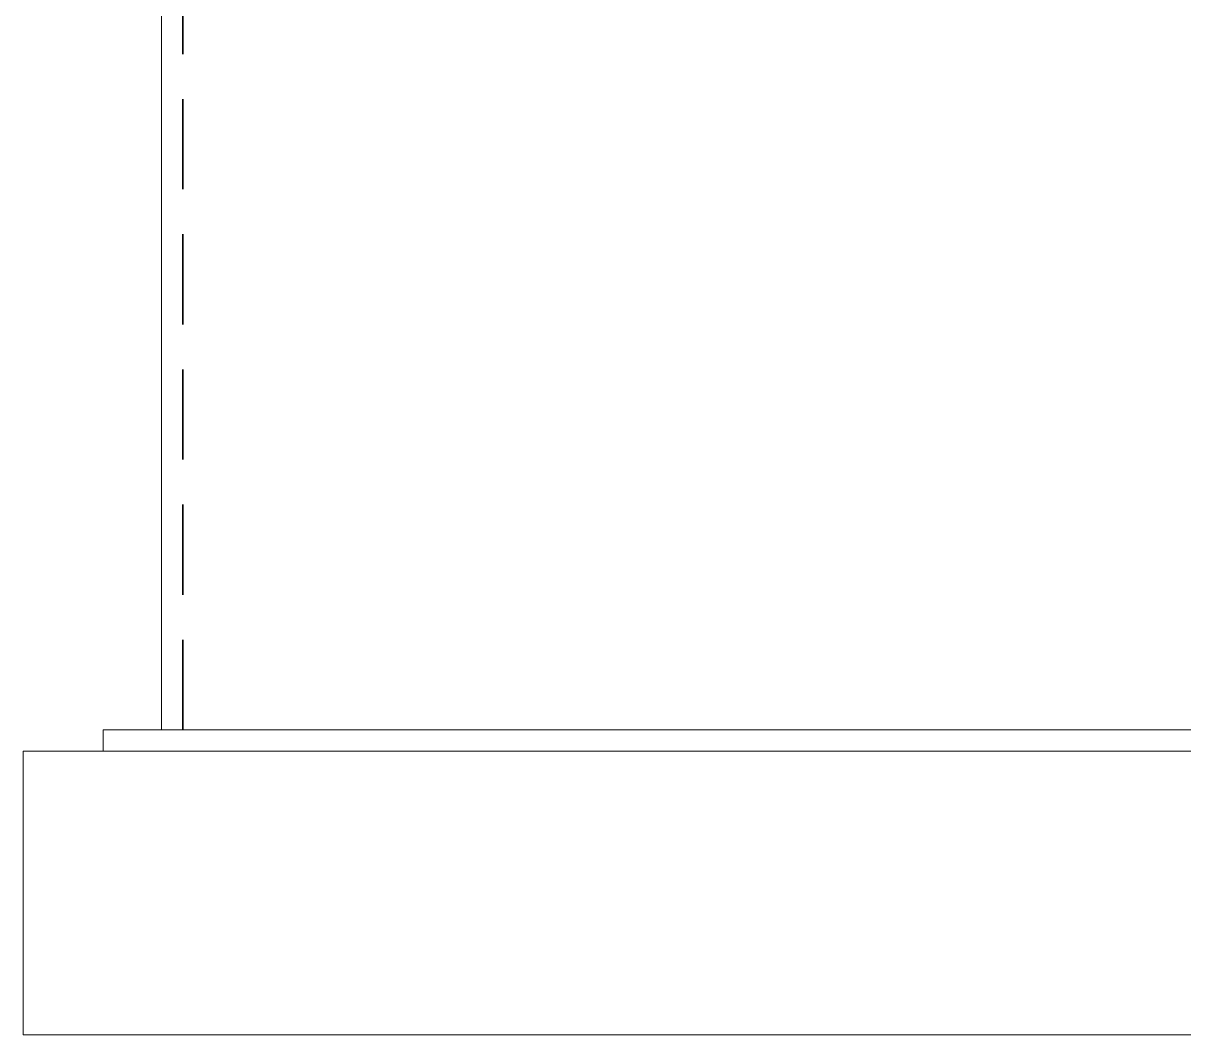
# Model space of a CAD drawing. Header units: millimetres. Extents: x -41310 to 13905, y 1865 to 89610.
# Drawn here: x 5739.2 to 6066.3, y 5903.2 to 6188.4 of the extents above; entities that cross this region are included whole.
import ezdxf

# ---------------------------------------------------------------- set-up
doc = ezdxf.new("R2010")
doc.units = ezdxf.units.MM
doc.linetypes.add('DASHED', pattern=[19.05, 12.7, -6.35])
doc.layers.add('1轮廓实线层', color=7, linetype='Continuous', lineweight=0)
doc.layers.add('2虚线层', color=6, linetype='DASHED', lineweight=35)

msp = doc.modelspace()

# ---------------------------------------------------------------- linework, layer by layer
at = {"layer": '1轮廓实线层', "ltscale": 2, "extrusion": (-0.004685, -0.017452, 0.999837)}
for p, q in [((5778.06, 7534.97, 158.6), (5778.18, 5989.2, 131.62)), ((6456.68, 5989.2, 134.8), (5761.68, 5989.2, 131.54)), ((5761.68, 5989.2, 131.54), (5761.68, 5983.2, 131.44)), ((5778.18, 5989.2, 131.62), (5784.18, 5989.2, 131.65)), ((6479.18, 5983.2, 134.8), (5739.19, 5983.2, 131.33)), ((5739.19, 5983.2, 131.33), (5739.19, 5903.22, 129.94)), ((5761.68, 5983.2, 131.44), (6456.68, 5983.2, 134.7)), ((5739.19, 5903.22, 129.94), (6479.18, 5903.22, 133.4))]:
    msp.add_line(p, q, dxfattribs=at)
at = {"layer": '2虚线层', "ltscale": 2, "extrusion": (-0.004685, -0.017452, 0.999837)}
msp.add_line((5784.18, 5989.2, 131.65), (5784.06, 7534.97, 158.63), dxfattribs=at)

doc.saveas('drawing.dxf')
